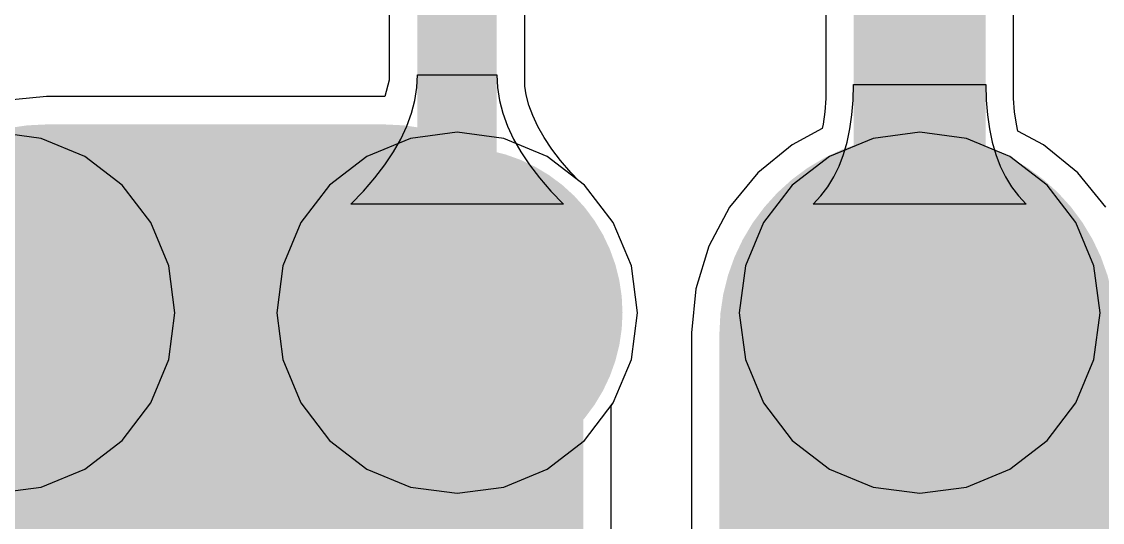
# Model space of a CAD drawing. Header units: millimetres. Extents: x 0.26 to 7.33, y 1.06 to 4.59.
# Drawn here: x 1.7535 to 2.0754, y 1.9845 to 2.1336 of the extents above; entities that cross this region are included whole.
import ezdxf

# ---------------------------------------------------------------- set-up
doc = ezdxf.new("R2010")
doc.units = ezdxf.units.MM
doc.header["$MEASUREMENT"] = 0
for name, color, linetype in [('BottomLayer', 5, 'Continuous'), ('BottomSolder', 6, 'Continuous'), ('MultiLayer', 9, 'Continuous'), ('PadHoleLayer', 156, 'Continuous'), ('TopLayer', 1, 'Continuous'), ('TopSolder', 216, 'Continuous')]:
    doc.layers.add(name, color=color, linetype=linetype)

# ---------------------------------------------------------------- blocks, each defined once
blk = doc.blocks.new('MX150_20_PIN_29')
at = {"layer": 'BottomLayer', "const_width": 0.04528}
for points in [[(0.18406, 0.0689, 1), (0.22933, 0.0689, 1)], [(0.32185, 0.0689, 1), (0.36713, 0.0689, 1)], [(0.45965, 0.0689, 1), (0.50492, 0.0689, 1)]]:
    blk.add_lwpolyline(points, format="xyb", close=True, dxfattribs=at)
at = {"layer": 'BottomSolder', "const_width": 0.04928}
for points in [[(0.18206, 0.0689, 1), (0.23133, 0.0689, 1)], [(0.31985, 0.0689, 1), (0.36913, 0.0689, 1)], [(0.45765, 0.0689, 1), (0.50692, 0.0689, 1)]]:
    blk.add_lwpolyline(points, format="xyb", close=True, dxfattribs=at)
at = {"layer": 'MultiLayer', "const_width": 0.04528}
for points in [[(0.18406, 0.0689, 1), (0.22933, 0.0689, 1)], [(0.32185, 0.0689, 1), (0.36713, 0.0689, 1)], [(0.45965, 0.0689, 1), (0.50492, 0.0689, 1)]]:
    blk.add_lwpolyline(points, format="xyb", close=True, dxfattribs=at)
at = {"layer": 'PadHoleLayer', "const_width": 0.0315}
for points in [[(0.19095, 0.0689, 1), (0.22244, 0.0689, 1)], [(0.32874, 0.0689, 1), (0.36024, 0.0689, 1)], [(0.46654, 0.0689, 1), (0.49803, 0.0689, 1)]]:
    blk.add_lwpolyline(points, format="xyb", close=True, dxfattribs=at)
at = {"layer": 'TopLayer', "const_width": 0.04528}
for points in [[(0.18406, 0.0689, 1), (0.22933, 0.0689, 1)], [(0.32185, 0.0689, 1), (0.36713, 0.0689, 1)], [(0.45965, 0.0689, 1), (0.50492, 0.0689, 1)]]:
    blk.add_lwpolyline(points, format="xyb", close=True, dxfattribs=at)
at = {"layer": 'TopSolder', "const_width": 0.04928}
for points in [[(0.18206, 0.0689, 1), (0.23133, 0.0689, 1)], [(0.31985, 0.0689, 1), (0.36913, 0.0689, 1)], [(0.45765, 0.0689, 1), (0.50692, 0.0689, 1)]]:
    blk.add_lwpolyline(points, format="xyb", close=True, dxfattribs=at)

msp = doc.modelspace()

# ---------------------------------------------------------------- linework, layer by layer
at = {"layer": 'BottomLayer'}
for p, q in [((1.99304, 2.15997), (1.99304, 2.11179)), ((2.04889, 2.11179), (2.04889, 2.1484)), ((1.99304, 2.11179), (1.99302, 2.11066)), ((2.00116, 2.11022), (2.00128, 2.11487)), ((2.00128, 2.11487), (2.04065, 2.11487)), ((2.04065, 2.11487), (2.04077, 2.11022)), ((2.04892, 2.11066), (2.04889, 2.11179)), ((1.99302, 2.11066), (1.99269, 2.10673)), ((2.0008, 2.10582), (2.00116, 2.11022)), ((2.04077, 2.11022), (2.04113, 2.10582)), ((2.04924, 2.10673), (2.04892, 2.11066)), ((1.99269, 2.10673), (1.99217, 2.10309)), ((2.0002, 2.10165), (2.0008, 2.10582)), ((2.04113, 2.10582), (2.04173, 2.10165)), ((2.04977, 2.10309), (2.04924, 2.10673)), ((1.99217, 2.10309), (1.99188, 2.10173)), ((2.05021, 2.10102), (2.04977, 2.10309)), ((1.75929, 2.09883), (1.74538, 2.10066)), ((1.88317, 2.10066), (1.86927, 2.09883)), ((1.89708, 2.09883), (1.88317, 2.10066)), ((1.99188, 2.10173), (1.98294, 2.09695)), ((1.99936, 2.09773), (2.0002, 2.10165)), ((2.04173, 2.10165), (2.04257, 2.09773)), ((2.05781, 2.09695), (2.05021, 2.10102)), ((1.77225, 2.09347), (1.75929, 2.09883)), ((1.86927, 2.09883), (1.85631, 2.09347)), ((1.91004, 2.09347), (1.89708, 2.09883)), ((1.98294, 2.09695), (1.97273, 2.08857)), ((1.99828, 2.09405), (1.99936, 2.09773)), ((2.04257, 2.09773), (2.04366, 2.09405)), ((2.06802, 2.08857), (2.05781, 2.09695)), ((1.78337, 2.08493), (1.77225, 2.09347)), ((1.85631, 2.09347), (1.84518, 2.08493)), ((1.92117, 2.08493), (1.91004, 2.09347)), ((1.99696, 2.09061), (1.99828, 2.09405)), ((2.04366, 2.09405), (2.04498, 2.09061)), ((1.9954, 2.08741), (1.99696, 2.09061)), ((2.04498, 2.09061), (2.04654, 2.08741)), ((1.97273, 2.08857), (1.96435, 2.07836)), ((1.9936, 2.08445), (1.9954, 2.08741)), ((2.04654, 2.08741), (2.04834, 2.08445)), ((2.0764, 2.07836), (2.06802, 2.08857)), ((1.79191, 2.0738), (1.78337, 2.08493)), ((1.84518, 2.08493), (1.83664, 2.0738)), ((1.92971, 2.0738), (1.92117, 2.08493)), ((1.99156, 2.08174), (1.9936, 2.08445)), ((2.04834, 2.08445), (2.05038, 2.08174)), ((1.98928, 2.07926), (1.99156, 2.08174)), ((2.05038, 2.08174), (2.05266, 2.07926)), ((1.96435, 2.07836), (1.95813, 2.06671)), ((2.05266, 2.07926), (1.98928, 2.07926)), ((1.79728, 2.06084), (1.79191, 2.0738)), ((1.83664, 2.0738), (1.83127, 2.06084)), ((1.93508, 2.06084), (1.92971, 2.0738)), ((1.95813, 2.06671), (1.95429, 2.05407)), ((1.79911, 2.04693), (1.79728, 2.06084)), ((1.83127, 2.06084), (1.82944, 2.04693)), ((1.93691, 2.04693), (1.93508, 2.06084)), ((1.95429, 2.05407), (1.953, 2.04093)), ((1.79728, 2.03302), (1.79911, 2.04693)), ((1.82944, 2.04693), (1.83127, 2.03302)), ((1.93508, 2.03302), (1.93691, 2.04693)), ((1.953, 2.04093), (1.953, 1.90313)), ((1.79191, 2.02006), (1.79728, 2.03302)), ((1.83127, 2.03302), (1.83664, 2.02006)), ((1.92971, 2.02006), (1.93508, 2.03302)), ((1.78337, 2.00893), (1.79191, 2.02006)), ((1.83664, 2.02006), (1.84518, 2.00893)), ((1.92117, 2.00893), (1.92971, 2.02006)), ((1.77225, 2.00039), (1.78337, 2.00893)), ((1.84518, 2.00893), (1.85631, 2.00039)), ((1.91004, 2.00039), (1.92117, 2.00893)), ((1.75929, 1.99502), (1.77225, 2.00039)), ((1.85631, 2.00039), (1.86927, 1.99502)), ((1.89708, 1.99502), (1.91004, 2.00039)), ((1.74538, 1.99319), (1.75929, 1.99502)), ((1.86927, 1.99502), (1.88317, 1.99319)), ((1.88317, 1.99319), (1.89708, 1.99502))]:
    msp.add_line(p, q, dxfattribs=at)
for points, const_width in [([(2.02097, 2.04693), (2.02097, 2.15997)], 0.03937), ([(2.02038, 1.90313), (2.02038, 2.04093)], 0.11811)]:
    msp.add_lwpolyline(points, dxfattribs=dict(at, const_width=const_width))
for points, const_width in [([(1.99085, 2.04093, 1), (2.04991, 2.04093, 1)], 0.05906), ([(2.01113, 2.04693, 1), (2.03081, 2.04693, 1)], 0.01969)]:
    msp.add_lwpolyline(points, format="xyb", close=True, dxfattribs=dict(at, const_width=const_width))
at = {"layer": 'TopLayer'}
for p, q in [((1.86297, 2.22217), (1.86297, 2.11618)), ((1.90337, 2.11441), (1.90337, 2.21381)), ((1.86297, 2.11618), (1.86168, 2.11131)), ((1.87116, 2.11399), (1.87136, 2.1178)), ((1.87136, 2.1178), (1.89498, 2.1178)), ((1.89498, 2.1178), (1.89518, 2.11399)), ((1.87057, 2.11016), (1.87116, 2.11399)), ((1.89518, 2.11399), (1.89578, 2.11016)), ((1.90378, 2.11182), (1.90337, 2.11441)), ((1.90457, 2.10875), (1.90378, 2.11182)), ((1.76086, 2.11131), (1.74771, 2.11001)), ((1.86168, 2.11131), (1.76086, 2.11131)), ((1.86168, 2.11131), (1.86168, 2.11131)), ((1.86957, 2.10633), (1.87057, 2.11016)), ((1.89578, 2.11016), (1.89677, 2.10633)), ((1.90571, 2.10561), (1.90457, 2.10875)), ((1.86818, 2.10249), (1.86957, 2.10633)), ((1.89677, 2.10633), (1.89817, 2.10249)), ((1.90721, 2.10238), (1.90571, 2.10561)), ((1.86639, 2.09864), (1.86818, 2.10249)), ((1.89817, 2.10249), (1.89995, 2.09864)), ((1.90909, 2.09907), (1.90721, 2.10238)), ((1.91136, 2.09567), (1.90909, 2.09907)), ((2.02097, 2.10066), (2.00706, 2.09883)), ((2.03488, 2.09883), (2.02097, 2.10066)), ((1.8642, 2.09478), (1.86639, 2.09864)), ((1.89995, 2.09864), (1.90214, 2.09478)), ((2.00706, 2.09883), (1.9941, 2.09347)), ((2.04784, 2.09347), (2.03488, 2.09883)), ((1.86162, 2.09092), (1.8642, 2.09478)), ((1.90214, 2.09478), (1.90473, 2.09092)), ((1.91402, 2.09221), (1.91136, 2.09567)), ((1.9941, 2.09347), (1.98297, 2.08493)), ((2.05897, 2.08493), (2.04784, 2.09347)), ((1.85864, 2.08704), (1.86162, 2.09092)), ((1.90473, 2.09092), (1.90771, 2.08704)), ((1.9171, 2.08868), (1.91402, 2.09221)), ((1.85526, 2.08316), (1.85864, 2.08704)), ((1.90771, 2.08704), (1.91109, 2.08316)), ((1.91947, 2.08623), (1.9171, 2.08868)), ((1.92117, 2.08493), (1.91947, 2.08623)), ((1.85148, 2.07926), (1.85526, 2.08316)), ((1.91109, 2.08316), (1.91487, 2.07926)), ((1.92971, 2.0738), (1.92117, 2.08493)), ((1.98297, 2.08493), (1.97443, 2.0738)), ((2.0675, 2.0738), (2.05897, 2.08493)), ((1.91487, 2.07926), (1.85148, 2.07926)), ((1.93508, 2.06084), (1.92971, 2.0738)), ((1.97443, 2.0738), (1.96906, 2.06084)), ((2.07287, 2.06084), (2.0675, 2.0738)), ((1.93691, 2.04693), (1.93508, 2.06084)), ((1.96906, 2.06084), (1.96723, 2.04693)), ((2.0747, 2.04693), (2.07287, 2.06084)), ((1.93508, 2.03302), (1.93691, 2.04693)), ((1.96723, 2.04693), (1.96906, 2.03302)), ((2.07287, 2.03302), (2.0747, 2.04693)), ((1.92971, 2.02006), (1.93508, 2.03302)), ((1.96906, 2.03302), (1.97443, 2.02006)), ((2.0675, 2.02006), (2.07287, 2.03302)), ((1.92906, 2.01922), (1.92971, 2.02006)), ((1.92906, 1.93684), (1.92906, 2.01922)), ((1.97443, 2.02006), (1.98297, 2.00893)), ((2.05897, 2.00893), (2.0675, 2.02006)), ((1.98297, 2.00893), (1.9941, 2.00039)), ((2.04784, 2.00039), (2.05897, 2.00893)), ((1.9941, 2.00039), (2.00706, 1.99502)), ((2.03488, 1.99502), (2.04784, 2.00039)), ((2.00706, 1.99502), (2.02097, 1.99319)), ((2.02097, 1.99319), (2.03488, 1.99502))]:
    msp.add_line(p, q, dxfattribs=at)
for points, const_width in [([(1.88317, 2.06542), (1.88317, 2.22217)], 0.02362), ([(1.76086, 1.90613), (1.76086, 2.04393)], 0.11811), ([(1.76086, 2.04393), (1.86168, 2.04393)], 0.11811), ([(1.86169, 1.90613), (1.86169, 2.04393)], 0.11811), ([(1.86169, 2.04393), (1.88317, 2.06542)], 0.02362)]:
    msp.add_lwpolyline(points, dxfattribs=dict(at, const_width=const_width))
for points, const_width in [([(1.73133, 2.04393, 1), (1.79039, 2.04393, 1)], 0.05906), ([(1.73133, 2.04393, 1), (1.79039, 2.04393, 1)], 0.05906), ([(1.83216, 2.04393, 1), (1.89121, 2.04393, 1)], 0.05906), ([(1.83216, 2.04393, 1), (1.89121, 2.04393, 1)], 0.05906), ([(1.87727, 2.06542, 1), (1.88908, 2.06542, 1)], 0.01181), ([(1.87727, 2.06542, 1), (1.88908, 2.06542, 1)], 0.01181), ([(1.85578, 2.04393, 1), (1.86759, 2.04393, 1)], 0.01181)]:
    msp.add_lwpolyline(points, format="xyb", close=True, dxfattribs=dict(at, const_width=const_width))

# ---------------------------------------------------------------- block references
at = {"rotation": 360}
msp.add_blockref('MX150_20_PIN_29', (1.53868, 1.97803), dxfattribs=at)

doc.saveas('drawing.dxf')
